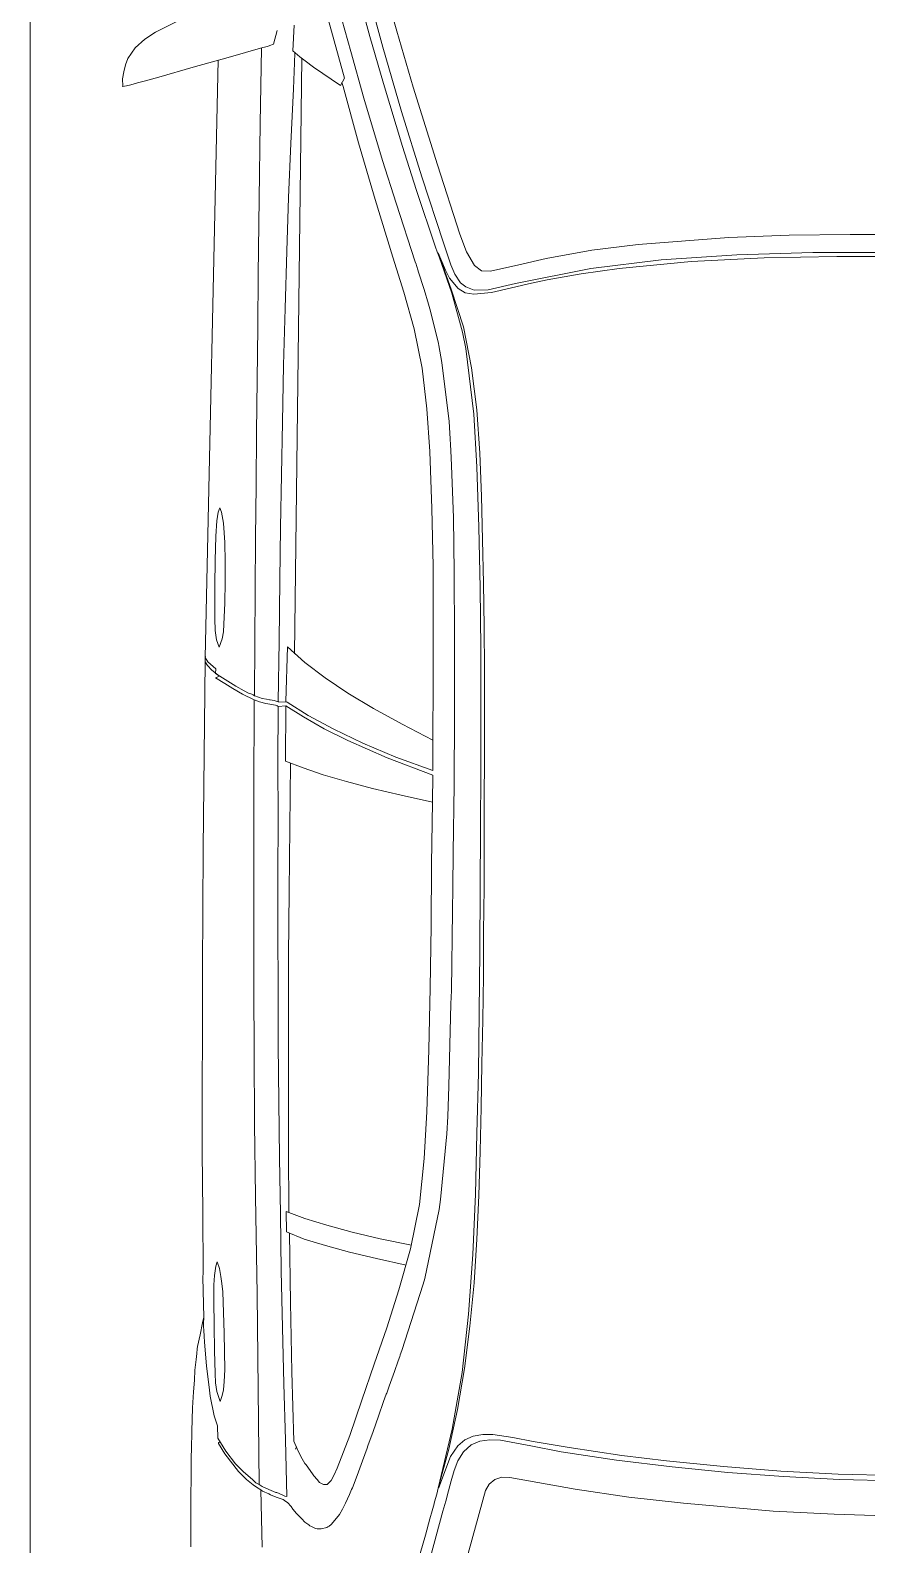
# Model space of a CAD drawing. Header units: inches. Extents: x 13 to 261, y -112 to -47.
# Drawn here: x 52.812 to 53.907, y -70.196 to -68.212 of the extents above; entities that cross this region are included whole.
import ezdxf

# ---------------------------------------------------------------- set-up
doc = ezdxf.new("R2010")
doc.units = ezdxf.units.IN
doc.header["$MEASUREMENT"] = 0
doc.layers.add('AUTOS', color=6, linetype='Continuous', lineweight=20)
doc.layers.add('CAJONES', color=3, linetype='Continuous', lineweight=20)

msp = doc.modelspace()

# ---------------------------------------------------------------- linework, layer by layer
at = {"layer": 'AUTOS', "linetype": 'Continuous'}
for p, q in [((53.2734, -68.2338), (53.2399, -68.1099)), ((53.235, -68.1419), (53.2566, -68.2201)), ((53.2917, -68.2131), (53.274, -68.1488)), ((53.2098, -68.1621), (53.2313, -68.2398)), ((53.0174, -68.1932), (52.9756, -68.2142)), ((53.2019, -68.1975), (53.2234, -68.2747)), ((52.9615, -68.2235), (52.9756, -68.2142)), ((53.1352, -68.2122), (53.13, -68.2301)), ((53.1554, -68.2389), (53.1573, -68.2054)), ((53.3133, -68.2863), (53.2917, -68.2131)), ((52.9392, -68.2488), (52.9489, -68.2349)), ((52.9489, -68.2349), (52.9615, -68.2235)), ((53.0707, -68.2474), (53.1164, -68.2344)), ((53.1144, -68.2354), (53.1127, -68.3339)), ((53.1164, -68.2344), (53.1224, -68.233)), ((53.1224, -68.233), (53.1254, -68.232)), ((53.1254, -68.232), (53.13, -68.2301)), ((53.1554, -68.2389), (53.1648, -68.2465)), ((53.2566, -68.2201), (53.2743, -68.2818)), ((53.2979, -68.3181), (53.2734, -68.2338)), ((52.9361, -68.2572), (52.934, -68.2662)), ((52.9392, -68.2488), (52.9361, -68.2572)), ((53.0251, -68.2603), (53.0707, -68.2474)), ((53.0577, -68.2512), (53.0407, -69.0336)), ((53.1577, -68.2544), (53.1562, -68.2884)), ((53.1583, -68.2414), (53.1577, -68.2544)), ((53.1672, -68.2485), (53.1578, -69.029)), ((53.1648, -68.2465), (53.1717, -68.2521)), ((53.1717, -68.2521), (53.1826, -68.2602)), ((53.2313, -68.2398), (53.2486, -68.301)), ((52.934, -68.2662), (52.9324, -68.2757)), ((52.9324, -68.2757), (52.9328, -68.2852)), ((52.9518, -68.2809), (52.9624, -68.2781)), ((52.9624, -68.2781), (52.9799, -68.2733)), ((52.9799, -68.2733), (53.0251, -68.2603)), ((53.1826, -68.2602), (53.2178, -68.2842)), ((53.2178, -68.2842), (53.2234, -68.2747)), ((52.9328, -68.2852), (52.9323, -68.2857)), ((52.9323, -68.2857), (52.9348, -68.2852)), ((52.9348, -68.2852), (52.9378, -68.2848)), ((52.9378, -68.2848), (52.9433, -68.2833)), ((52.9433, -68.2833), (52.9518, -68.2809)), ((53.1562, -68.2884), (53.1529, -68.3604)), ((53.2199, -68.2802), (53.2213, -68.2857)), ((53.2213, -68.2857), (53.2414, -68.3595)), ((53.2743, -68.2818), (53.2993, -68.3642)), ((53.3451, -68.3882), (53.3133, -68.2863)), ((53.2486, -68.301), (53.2731, -68.3823)), ((53.3244, -68.404), (53.2979, -68.3181)), ((53.1127, -68.3339), (53.1115, -68.4329)), ((53.1529, -68.3604), (53.15, -68.4308)), ((53.2414, -68.3595), (53.2635, -68.4337)), ((53.2993, -68.3642), (53.3172, -68.4204)), ((53.2731, -68.3823), (53.2909, -68.4386)), ((53.3745, -68.4791), (53.3451, -68.3882)), ((53.3528, -68.4903), (53.3244, -68.404)), ((53.1115, -68.4329), (53.1103, -68.5319)), ((53.15, -68.4308), (53.1477, -68.5013)), ((53.2635, -68.4337), (53.2866, -68.509)), ((53.3172, -68.4204), (53.3427, -68.4972)), ((53.2909, -68.4386), (53.316, -68.5154)), ((53.3427, -68.4972), (53.3442, -68.5007)), ((53.3625, -68.5194), (53.3528, -68.4903)), ((53.3832, -68.5022), (53.3745, -68.4791)), ((53.6078, -68.4924), (53.5472, -68.5002)), ((53.7269, -68.4834), (53.6078, -68.4924)), ((53.806, -68.4803), (53.7269, -68.4834)), ((53.8855, -68.4793), (53.806, -68.4803)), ((53.9645, -68.4797), (53.8855, -68.4793)), ((53.1477, -68.5013), (53.1453, -68.5763)), ((53.2866, -68.509), (53.301, -68.5552)), ((53.316, -68.5154), (53.317, -68.5184)), ((53.3442, -68.5007), (53.3447, -68.5022)), ((53.3447, -68.5022), (53.3471, -68.5087)), ((53.3554, -68.5263), (53.3461, -68.5037)), ((53.3631, -68.5509), (53.3461, -68.5037)), ((53.3471, -68.5087), (53.364, -68.5565)), ((53.3935, -68.5203), (53.3832, -68.5022)), ((53.4876, -68.511), (53.4515, -68.519)), ((53.5472, -68.5002), (53.4876, -68.511)), ((53.4876, -68.511), (53.4876, -68.511)), ((53.6381, -68.5128), (53.5459, -68.5242)), ((53.6775, -68.5148), (53.5829, -68.5241)), ((53.7372, -68.506), (53.6381, -68.5128)), ((53.7731, -68.5099), (53.6775, -68.5148)), ((53.8367, -68.5032), (53.7372, -68.506)), ((53.8681, -68.5081), (53.7731, -68.5099)), ((53.9642, -68.5032), (53.8367, -68.5032)), ((53.8686, -68.5081), (53.8681, -68.5081)), ((53.9636, -68.5082), (53.8686, -68.5081)), ((53.1103, -68.5319), (53.1095, -68.6009)), ((53.317, -68.5184), (53.3175, -68.5199)), ((53.3175, -68.5199), (53.3199, -68.5269)), ((53.3199, -68.5269), (53.3199, -68.5274)), ((53.3199, -68.5274), (53.3276, -68.5515)), ((53.3607, -68.5369), (53.3554, -68.5263)), ((53.3721, -68.5501), (53.3607, -68.5369)), ((53.3678, -68.5315), (53.3625, -68.5194)), ((53.3752, -68.5426), (53.3678, -68.5315)), ((53.4029, -68.5269), (53.3935, -68.5203)), ((53.4144, -68.5276), (53.4029, -68.5269)), ((53.4515, -68.519), (53.4144, -68.5276)), ((53.5459, -68.5242), (53.4472, -68.5435)), ((53.5333, -68.531), (53.4887, -68.539)), ((53.5829, -68.5241), (53.5333, -68.531)), ((53.301, -68.5552), (53.3144, -68.6029)), ((53.3276, -68.5515), (53.3333, -68.5706)), ((53.379, -68.6006), (53.3631, -68.5509)), ((53.364, -68.5565), (53.3779, -68.6076)), ((53.3815, -68.5557), (53.3721, -68.5501)), ((53.3821, -68.5482), (53.3752, -68.5426)), ((53.3925, -68.5578), (53.3815, -68.5557)), ((53.3931, -68.5523), (53.3821, -68.5482)), ((53.416, -68.5556), (53.3925, -68.5578)), ((53.4116, -68.552), (53.3931, -68.5523)), ((53.4472, -68.5435), (53.4116, -68.552)), ((53.4401, -68.5499), (53.416, -68.5556)), ((53.4642, -68.5442), (53.4401, -68.5499)), ((53.4887, -68.539), (53.4642, -68.5442)), ((53.1453, -68.5763), (53.1433, -68.6508)), ((53.3333, -68.5706), (53.3357, -68.5801)), ((53.3357, -68.5801), (53.3462, -68.6222)), ((53.1095, -68.6009), (53.1086, -68.6699)), ((53.3144, -68.6029), (53.3248, -68.6545)), ((53.3779, -68.6076), (53.3821, -68.6287)), ((53.3898, -68.6543), (53.379, -68.6006)), ((53.3462, -68.6222), (53.3467, -68.6247)), ((53.3467, -68.6247), (53.3509, -68.6473)), ((53.3821, -68.6287), (53.3926, -68.7148)), ((53.1433, -68.6508), (53.1419, -68.7253)), ((53.3248, -68.6545), (53.3312, -68.7081)), ((53.3509, -68.6473), (53.3605, -68.7244)), ((53.3967, -68.7094), (53.3898, -68.6543)), ((53.1086, -68.6699), (53.1078, -68.7389)), ((53.3312, -68.7081), (53.335, -68.7636)), ((53.3926, -68.7148), (53.3967, -68.7839)), ((53.4005, -68.7659), (53.3967, -68.7094)), ((53.1419, -68.7253), (53.1406, -68.7943)), ((53.3605, -68.7244), (53.3613, -68.7399)), ((53.1078, -68.7389), (53.1074, -68.8079)), ((53.3613, -68.7399), (53.3625, -68.7625)), ((53.335, -68.7636), (53.3376, -68.8387)), ((53.3625, -68.7625), (53.3633, -68.782)), ((53.4028, -68.8224), (53.4005, -68.7659)), ((53.1406, -68.7943), (53.1393, -68.8632)), ((53.3633, -68.782), (53.3659, -68.8505)), ((53.3967, -68.7839), (53.3993, -68.8629)), ((53.1074, -68.8079), (53.1066, -68.8769)), ((53.4041, -68.8795), (53.4028, -68.8224)), ((53.0546, -68.8747), (53.0559, -68.8547)), ((53.0559, -68.8547), (53.0575, -68.8433)), ((53.0575, -68.8433), (53.0599, -68.8375)), ((53.0599, -68.8375), (53.062, -68.8433)), ((53.062, -68.8433), (53.0648, -68.8578)), ((53.3376, -68.8387), (53.3392, -68.9142)), ((53.3659, -68.8505), (53.3671, -68.922)), ((53.0537, -68.9067), (53.0546, -68.8747)), ((53.0648, -68.8578), (53.0665, -68.8829)), ((53.1393, -68.8632), (53.1384, -68.9322)), ((53.3993, -68.8629), (53.4008, -68.9424)), ((53.0665, -68.8829), (53.0667, -68.9084)), ((53.1066, -68.8769), (53.1063, -68.9459)), ((53.4054, -68.9365), (53.4041, -68.8795)), ((53.0533, -68.9392), (53.0537, -68.9067)), ((53.0667, -68.9084), (53.0669, -68.9344)), ((53.3392, -68.9142), (53.3392, -68.9902)), ((53.1384, -68.9322), (53.1375, -69.0122)), ((53.3671, -68.922), (53.3675, -69.0075)), ((53.0533, -68.9832), (53.0533, -68.9392)), ((53.0669, -68.9344), (53.0666, -68.9624)), ((53.1063, -68.9459), (53.1059, -69.0149)), ((53.4008, -68.9424), (53.4019, -69.0219)), ((53.4062, -68.9935), (53.4054, -68.9365)), ((53.0666, -68.9624), (53.0652, -68.9899)), ((53.0536, -68.9982), (53.0533, -68.9832)), ((53.0652, -68.9899), (53.0646, -68.9999)), ((53.3392, -68.9902), (53.3393, -69.0662)), ((53.4065, -69.0505), (53.4062, -68.9935)), ((53.0555, -69.0107), (53.0536, -68.9982)), ((53.0589, -69.0201), (53.0555, -69.0107)), ((53.063, -69.0093), (53.0589, -69.0201)), ((53.0646, -68.9999), (53.063, -69.0093)), ((53.1375, -69.0122), (53.1365, -69.0917)), ((53.3675, -69.0075), (53.3675, -69.0925)), ((53.1059, -69.0149), (53.1051, -69.0838)), ((53.1484, -69.0199), (53.1465, -69.0914)), ((53.1484, -69.0199), (53.1711, -69.0401)), ((53.4019, -69.0219), (53.4019, -69.1015)), ((53.0406, -69.0391), (53.0396, -69.1206)), ((53.0407, -69.0361), (53.0406, -69.0376)), ((53.0407, -69.0361), (53.0406, -69.0391)), ((53.0406, -69.0376), (53.0406, -69.0386)), ((53.0406, -69.0386), (53.0406, -69.0396)), ((53.0406, -69.0396), (53.0436, -69.0441)), ((53.0407, -69.0336), (53.0407, -69.0361)), ((53.0407, -69.0336), (53.0441, -69.0396)), ((53.0407, -69.0361), (53.0407, -69.0366)), ((53.0436, -69.0441), (53.0495, -69.0502)), ((53.0441, -69.0396), (53.0545, -69.0487)), ((53.0495, -69.0502), (53.0594, -69.0583)), ((53.0545, -69.0487), (53.0544, -69.0547)), ((53.1711, -69.0401), (53.1979, -69.0605)), ((53.4068, -69.1075), (53.4065, -69.0505)), ((53.0634, -69.0603), (53.0544, -69.0547)), ((53.0594, -69.0583), (53.0544, -69.0602)), ((53.0663, -69.0679), (53.0544, -69.0602)), ((53.0644, -69.0609), (53.0634, -69.0603)), ((53.0658, -69.0619), (53.0644, -69.0609)), ((53.0668, -69.0624), (53.0658, -69.0619)), ((53.0767, -69.0745), (53.0663, -69.0679)), ((53.0807, -69.0711), (53.0668, -69.0624)), ((53.0917, -69.0772), (53.0807, -69.0711)), ((53.1979, -69.0605), (53.2276, -69.0803)), ((53.3393, -69.0662), (53.3389, -69.1422)), ((53.0896, -69.0817), (53.0767, -69.0745)), ((53.105, -69.0893), (53.0896, -69.0817)), ((53.0976, -69.0803), (53.0917, -69.0772)), ((53.1016, -69.0818), (53.0976, -69.0803)), ((53.1036, -69.0828), (53.1016, -69.0818)), ((53.1051, -69.0838), (53.1036, -69.0828)), ((53.105, -69.0893), (53.1045, -69.2114)), ((53.112, -69.0919), (53.105, -69.0893)), ((53.1056, -69.0839), (53.1051, -69.0838)), ((53.1155, -69.0875), (53.1056, -69.0839)), ((53.12, -69.094), (53.112, -69.0919)), ((53.121, -69.0885), (53.1155, -69.0875)), ((53.125, -69.0891), (53.121, -69.0885)), ((53.126, -69.0891), (53.125, -69.0891)), ((53.131, -69.0902), (53.126, -69.0891)), ((53.135, -69.0912), (53.131, -69.0902)), ((53.137, -69.0917), (53.135, -69.0912)), ((53.148, -69.0924), (53.1365, -69.0917)), ((53.1465, -69.0914), (53.148, -69.0924)), ((53.148, -69.0924), (53.1758, -69.1097)), ((53.2276, -69.0803), (53.2614, -69.1007)), ((53.3675, -69.0925), (53.3673, -69.108)), ((53.1279, -69.0951), (53.12, -69.094)), ((53.1349, -69.0967), (53.1279, -69.0951)), ((53.1349, -69.0972), (53.1349, -69.0967)), ((53.1364, -69.0977), (53.1349, -69.0972)), ((53.1364, -69.0977), (53.136, -69.1717)), ((53.1464, -69.0969), (53.1364, -69.0977)), ((53.1464, -69.0969), (53.146, -69.1694)), ((53.1464, -69.0969), (53.1693, -69.1116)), ((53.1693, -69.1116), (53.1966, -69.127)), ((53.1758, -69.1097), (53.2091, -69.1276)), ((53.2614, -69.1007), (53.2986, -69.1212)), ((53.3673, -69.108), (53.3667, -69.201)), ((53.4019, -69.1015), (53.4019, -69.1805)), ((53.4066, -69.1645), (53.4068, -69.1075)), ((53.0396, -69.1206), (53.0391, -69.2021)), ((53.1966, -69.127), (53.2274, -69.1423)), ((53.2091, -69.1276), (53.2473, -69.1461)), ((53.2986, -69.1212), (53.3389, -69.1422)), ((53.2274, -69.1423), (53.2791, -69.165)), ((53.2473, -69.1461), (53.2906, -69.1641)), ((53.3389, -69.1422), (53.3389, -69.1817)), ((53.136, -69.1717), (53.1361, -69.2452)), ((53.146, -69.1694), (53.1689, -69.1781)), ((53.2791, -69.165), (53.3388, -69.1877)), ((53.2906, -69.1641), (53.3389, -69.1817)), ((53.4064, -69.2215), (53.4066, -69.1645)), ((53.1515, -69.2564), (53.1525, -69.1724)), ((53.1689, -69.1781), (53.1953, -69.1875)), ((53.1953, -69.1875), (53.2257, -69.1963)), ((53.3388, -69.1877), (53.3384, -69.2232)), ((53.4019, -69.1805), (53.4015, -69.26)), ((53.0391, -69.2021), (53.0381, -69.2841)), ((53.1045, -69.2114), (53.1045, -69.2994)), ((53.2257, -69.1963), (53.2601, -69.2052)), ((53.2601, -69.2052), (53.2975, -69.2142)), ((53.3667, -69.201), (53.3656, -69.289)), ((53.2975, -69.2142), (53.3384, -69.2232)), ((53.3384, -69.2232), (53.3374, -69.3042)), ((53.4062, -69.2785), (53.4064, -69.2215)), ((53.1361, -69.2452), (53.1357, -69.3192)), ((53.1505, -69.3404), (53.1515, -69.2564)), ((53.4015, -69.26), (53.4011, -69.3355)), ((53.0381, -69.2841), (53.0377, -69.3636)), ((53.3656, -69.289), (53.3651, -69.335)), ((53.4061, -69.3355), (53.4062, -69.2785)), ((53.1045, -69.2994), (53.1044, -69.3874)), ((53.3374, -69.3042), (53.3369, -69.3857)), ((53.1357, -69.3192), (53.1358, -69.3932)), ((53.15, -69.4244), (53.1505, -69.3404)), ((53.3651, -69.335), (53.3647, -69.3655)), ((53.4011, -69.3355), (53.4005, -69.419)), ((53.4054, -69.393), (53.4061, -69.3355)), ((53.0377, -69.3636), (53.0372, -69.4431)), ((53.3647, -69.366), (53.3634, -69.47)), ((53.3647, -69.3655), (53.3647, -69.366)), ((53.1044, -69.3874), (53.1044, -69.4689)), ((53.3369, -69.3857), (53.3355, -69.4667)), ((53.1358, -69.3932), (53.1364, -69.4673)), ((53.4051, -69.451), (53.4054, -69.393)), ((53.1499, -69.5084), (53.15, -69.4244)), ((53.4005, -69.419), (53.3996, -69.4985)), ((53.0372, -69.4431), (53.0373, -69.5221)), ((53.1044, -69.4689), (53.1049, -69.5504)), ((53.1364, -69.4673), (53.1365, -69.5413)), ((53.3355, -69.4667), (53.3335, -69.5477)), ((53.3634, -69.47), (53.3627, -69.4875)), ((53.4044, -69.5085), (53.4051, -69.451)), ((53.3627, -69.4875), (53.3599, -69.5955)), ((53.1499, -69.5924), (53.1499, -69.5084)), ((53.3996, -69.4985), (53.3986, -69.578)), ((53.4033, -69.566), (53.4044, -69.5085)), ((53.0373, -69.5221), (53.0368, -69.6016)), ((53.1365, -69.5413), (53.1371, -69.6153)), ((53.3335, -69.5477), (53.331, -69.6291)), ((53.1049, -69.5504), (53.1053, -69.6449)), ((53.4021, -69.6235), (53.4033, -69.566)), ((53.3986, -69.578), (53.3966, -69.6574)), ((53.0368, -69.6016), (53.0368, -69.6811)), ((53.1499, -69.6769), (53.1499, -69.5924)), ((53.3599, -69.5955), (53.3584, -69.635)), ((53.1371, -69.6153), (53.1382, -69.6893)), ((53.4009, -69.681), (53.4021, -69.6235)), ((53.1053, -69.6449), (53.1066, -69.7399)), ((53.331, -69.6291), (53.3277, -69.6901)), ((53.3584, -69.635), (53.3571, -69.658)), ((53.3571, -69.658), (53.3491, -69.7439)), ((53.3966, -69.6574), (53.3947, -69.7369)), ((53.0368, -69.6811), (53.0374, -69.7606)), ((53.1504, -69.7609), (53.1499, -69.6769)), ((53.3992, -69.7385), (53.4009, -69.681)), ((53.1382, -69.6893), (53.1393, -69.7633)), ((53.3277, -69.6901), (53.3215, -69.7505)), ((53.1066, -69.7399), (53.1086, -69.8679)), ((53.3491, -69.7439), (53.3474, -69.7568)), ((53.3947, -69.7369), (53.3912, -69.8159)), ((53.3965, -69.7959), (53.3992, -69.7385)), ((53.0374, -69.7606), (53.0379, -69.8401)), ((53.1393, -69.7633), (53.1404, -69.8373)), ((53.1713, -69.7687), (53.1469, -69.7594)), ((53.1469, -69.7594), (53.1471, -69.7864)), ((53.3215, -69.7505), (53.3098, -69.8084)), ((53.3474, -69.7568), (53.3283, -69.8476)), ((53.1704, -69.7957), (53.1471, -69.7864)), ((53.2002, -69.7776), (53.1713, -69.7687)), ((53.2331, -69.7865), (53.2002, -69.7776)), ((53.27, -69.7954), (53.2331, -69.7865)), ((53.151, -69.788), (53.1524, -69.879)), ((53.1983, -69.804), (53.1704, -69.7957)), ((53.2297, -69.8129), (53.1983, -69.804)), ((53.3109, -69.8039), (53.27, -69.7954)), ((53.3933, -69.8529), (53.3965, -69.7959)), ((53.0564, -69.8254), (53.0545, -69.8313)), ((53.0595, -69.8344), (53.0564, -69.8254)), ((53.2651, -69.8213), (53.2297, -69.8129)), ((53.304, -69.8298), (53.2651, -69.8213)), ((53.3098, -69.8084), (53.2946, -69.8622)), ((53.3912, -69.8159), (53.3858, -69.8943)), ((53.0379, -69.8401), (53.0378, -69.8461)), ((53.0378, -69.8461), (53.0378, -69.8466)), ((53.0378, -69.8461), (53.0387, -69.8981)), ((53.0529, -69.8433), (53.0522, -69.8558)), ((53.0545, -69.8313), (53.0529, -69.8433)), ((53.0613, -69.8449), (53.0595, -69.8344)), ((53.0627, -69.8539), (53.0613, -69.8449)), ((53.1404, -69.8373), (53.142, -69.9114)), ((53.0522, -69.8558), (53.052, -69.8768)), ((53.0636, -69.8649), (53.0627, -69.8539)), ((53.0648, -69.8919), (53.0636, -69.8649)), ((53.2946, -69.8622), (53.2785, -69.912)), ((53.3262, -69.8546), (53.2982, -69.9418)), ((53.3283, -69.8476), (53.3262, -69.8546)), ((53.3876, -69.9098), (53.3933, -69.8529)), ((53.052, -69.8768), (53.0526, -69.9093)), ((53.1086, -69.8679), (53.1096, -69.951)), ((53.1086, -69.8679), (53.1096, -69.951)), ((53.1524, -69.879), (53.1543, -69.9695)), ((53.0339, -69.921), (53.0371, -69.9056)), ((53.0371, -69.9056), (53.0387, -69.8981)), ((53.0387, -69.9006), (53.0386, -69.9036)), ((53.0386, -69.9036), (53.0386, -69.9071)), ((53.0387, -69.8981), (53.0387, -69.9006)), ((53.0654, -69.9189), (53.0648, -69.8919)), ((53.3858, -69.8943), (53.3773, -69.9707)), ((53.0307, -69.9365), (53.0339, -69.921)), ((53.0386, -69.9071), (53.0385, -69.9101)), ((53.0385, -69.9101), (53.039, -69.9156)), ((53.039, -69.9156), (53.0394, -69.9231)), ((53.0394, -69.9231), (53.0398, -69.9306)), ((53.0526, -69.9093), (53.0527, -69.9418)), ((53.0661, -69.9429), (53.0654, -69.9189)), ((53.142, -69.9114), (53.1436, -69.9854)), ((53.2785, -69.912), (53.262, -69.9598)), ((53.3804, -69.9653), (53.3876, -69.9098)), ((53.029, -69.9535), (53.0296, -69.9455)), ((53.0296, -69.9455), (53.0302, -69.9395)), ((53.0302, -69.9395), (53.0307, -69.9365)), ((53.0302, -69.939), (53.0302, -69.9395)), ((53.0424, -69.9617), (53.0398, -69.9306)), ((53.0527, -69.9418), (53.0538, -69.9718)), ((53.0664, -69.9669), (53.0661, -69.9429)), ((53.2982, -69.9418), (53.2961, -69.9472)), ((53.0273, -69.9675), (53.029, -69.9535)), ((53.0465, -69.9937), (53.0424, -69.9617)), ((53.1096, -69.951), (53.1105, -70.0345)), ((53.1096, -69.951), (53.1105, -70.0345)), ((53.262, -69.9598), (53.2459, -70.0066)), ((53.2888, -69.9691), (53.2935, -69.9552)), ((53.2935, -69.9552), (53.2956, -69.9497)), ((53.2961, -69.9477), (53.2956, -69.9497)), ((53.2961, -69.9472), (53.2961, -69.9477)), ((53.3712, -70.0192), (53.3804, -69.9653)), ((53.0255, -69.9959), (53.0267, -69.9805)), ((53.0267, -69.9805), (53.0273, -69.9675)), ((53.0538, -69.9718), (53.0541, -69.9843)), ((53.0541, -69.9843), (53.056, -69.9953)), ((53.0645, -69.9934), (53.0657, -69.9824)), ((53.0657, -69.9824), (53.0664, -69.9669)), ((53.1436, -69.9854), (53.1457, -70.0589)), ((53.1543, -69.9695), (53.1567, -70.0605)), ((53.2816, -69.9886), (53.2888, -69.9691)), ((53.3773, -69.9707), (53.3644, -70.0446)), ((53.0242, -70.0169), (53.0255, -69.9959)), ((53.0474, -70.0017), (53.0465, -69.9937)), ((53.0526, -70.0273), (53.0474, -70.0017)), ((53.056, -69.9953), (53.0601, -70.0086)), ((53.0601, -70.0086), (53.0629, -70.0009)), ((53.0629, -70.0009), (53.0645, -69.9934)), ((53.2744, -70.0085), (53.278, -69.999)), ((53.278, -69.999), (53.2785, -69.9975)), ((53.2785, -69.9975), (53.2816, -69.9886)), ((53.0234, -70.0474), (53.0242, -70.0169)), ((53.2459, -70.0066), (53.2303, -70.0529)), ((53.2676, -70.0279), (53.2744, -70.0085)), ((53.3601, -70.071), (53.3712, -70.0192)), ((53.0569, -70.0403), (53.0526, -70.0273)), ((53.0569, -70.0403), (53.0573, -70.0568)), ((53.1105, -70.0345), (53.1115, -70.1175)), ((53.1105, -70.0345), (53.1115, -70.1175)), ((53.2609, -70.0478), (53.2676, -70.0279)), ((53.3644, -70.0446), (53.346, -70.1219)), ((53.0226, -70.0709), (53.0234, -70.0474)), ((53.0676, -70.0735), (53.0573, -70.0568)), ((53.0597, -70.0614), (53.0582, -70.0629)), ((53.0582, -70.0629), (53.0582, -70.0634)), ((53.0665, -70.077), (53.0582, -70.0634)), ((53.1457, -70.0589), (53.1478, -70.1329)), ((53.1611, -70.0706), (53.1567, -70.0605)), ((53.2303, -70.0529), (53.2138, -70.0957)), ((53.2537, -70.0667), (53.2609, -70.0478)), ((53.3808, -70.0588), (53.3717, -70.0667)), ((53.3918, -70.0539), (53.3808, -70.0588)), ((53.4007, -70.0605), (53.3892, -70.0654)), ((53.4044, -70.0516), (53.3918, -70.0539)), ((53.4138, -70.0587), (53.4007, -70.0605)), ((53.4174, -70.0517), (53.4044, -70.0516)), ((53.4278, -70.0593), (53.4138, -70.0587)), ((53.4438, -70.0555), (53.4174, -70.0517)), ((53.4672, -70.0668), (53.4278, -70.0593)), ((53.4702, -70.0609), (53.4438, -70.0555)), ((53.5177, -70.0689), (53.4702, -70.0609)), ((53.0223, -70.0929), (53.0225, -70.0809)), ((53.0225, -70.0809), (53.0226, -70.0709)), ((53.0842, -70.1002), (53.0665, -70.077)), ((53.0804, -70.0901), (53.0676, -70.0735)), ((53.1601, -70.0681), (53.1591, -70.0711)), ((53.1631, -70.0746), (53.1611, -70.0706)), ((53.1679, -70.0837), (53.1631, -70.0746)), ((53.1714, -70.0897), (53.1679, -70.0837)), ((53.2469, -70.0861), (53.2531, -70.0697)), ((53.2531, -70.0697), (53.2537, -70.0667)), ((53.346, -70.1219), (53.3601, -70.071)), ((53.362, -70.0805), (53.347, -70.1214)), ((53.3717, -70.0667), (53.362, -70.0805)), ((53.3791, -70.0747), (53.3719, -70.0862)), ((53.3892, -70.0654), (53.3791, -70.0747)), ((53.5071, -70.0743), (53.4672, -70.0668)), ((53.5795, -70.0852), (53.5071, -70.0743)), ((53.5865, -70.0793), (53.5177, -70.0689)), ((53.6524, -70.0941), (53.5795, -70.0852)), ((53.6449, -70.0865), (53.5865, -70.0793)), ((53.0221, -70.1134), (53.0222, -70.1049)), ((53.0222, -70.1049), (53.0223, -70.0929)), ((53.0809, -70.0906), (53.0804, -70.0901)), ((53.0907, -70.1007), (53.0809, -70.0906)), ((53.0946, -70.1108), (53.0842, -70.1002)), ((53.1026, -70.1109), (53.0907, -70.1007)), ((53.1728, -70.0917), (53.1714, -70.0897)), ((53.1714, -70.0897), (53.1714, -70.0897)), ((53.1812, -70.1033), (53.1728, -70.0917)), ((53.1832, -70.1059), (53.1812, -70.1033)), ((53.2097, -70.1047), (53.2056, -70.1121)), ((53.2138, -70.0957), (53.2097, -70.1047)), ((53.2397, -70.1056), (53.2469, -70.0861)), ((53.3668, -70.0991), (53.3631, -70.1126)), ((53.3719, -70.0862), (53.3668, -70.0991)), ((53.7199, -70.0939), (53.6449, -70.0865)), ((53.7253, -70.1015), (53.6524, -70.0941)), ((53.7948, -70.0998), (53.7199, -70.0939)), ((53.7982, -70.1068), (53.7253, -70.1015)), ((53.8698, -70.1037), (53.7948, -70.0998)), ((53.9447, -70.1056), (53.8698, -70.1037)), ((53.0219, -70.1274), (53.0221, -70.1134)), ((53.1035, -70.1179), (53.0946, -70.1108)), ((53.1071, -70.1149), (53.1026, -70.1109)), ((53.108, -70.121), (53.1035, -70.1179)), ((53.1115, -70.1175), (53.1071, -70.1149)), ((53.1134, -70.1245), (53.108, -70.121)), ((53.1155, -70.1201), (53.1115, -70.1175)), ((53.1159, -70.1261), (53.1134, -70.1245)), ((53.1134, -70.1245), (53.1155, -70.1996)), ((53.124, -70.1237), (53.1155, -70.1201)), ((53.1334, -70.1278), (53.124, -70.1237)), ((53.1832, -70.1059), (53.1876, -70.1109)), ((53.1832, -70.1059), (53.1832, -70.1059)), ((53.1906, -70.1145), (53.1876, -70.1109)), ((53.1955, -70.1175), (53.1906, -70.1145)), ((53.2005, -70.1171), (53.1955, -70.1175)), ((53.2056, -70.1121), (53.2005, -70.1171)), ((53.2299, -70.1304), (53.2325, -70.124)), ((53.2325, -70.124), (53.2335, -70.1215)), ((53.2335, -70.1215), (53.2397, -70.1056)), ((53.3444, -70.1283), (53.3455, -70.1238)), ((53.346, -70.1219), (53.3455, -70.1238)), ((53.347, -70.1214), (53.346, -70.1219)), ((53.3631, -70.1126), (53.3595, -70.1255)), ((53.4126, -70.1167), (53.408, -70.1251)), ((53.4201, -70.1108), (53.4126, -70.1167)), ((53.4292, -70.1079), (53.4201, -70.1108)), ((53.4397, -70.108), (53.4292, -70.1079)), ((53.5255, -70.1235), (53.4397, -70.108)), ((53.5959, -70.1339), (53.5255, -70.1235)), ((53.8717, -70.1107), (53.7982, -70.1068)), ((53.9447, -70.1126), (53.8717, -70.1107)), ((53.0217, -70.1419), (53.0219, -70.1274)), ((53.022, -70.1604), (53.0217, -70.1419)), ((53.1239, -70.1297), (53.1159, -70.1261)), ((53.1264, -70.1307), (53.1239, -70.1297)), ((53.1338, -70.1338), (53.1264, -70.1307)), ((53.1344, -70.1278), (53.1334, -70.1278)), ((53.1363, -70.1348), (53.1338, -70.1338)), ((53.1414, -70.1309), (53.1344, -70.1278)), ((53.1428, -70.1369), (53.1363, -70.1348)), ((53.1449, -70.1324), (53.1414, -70.1309)), ((53.1463, -70.1394), (53.1428, -70.1369)), ((53.1449, -70.1324), (53.1478, -70.1329)), ((53.1487, -70.141), (53.1463, -70.1394)), ((53.1532, -70.146), (53.1487, -70.141)), ((53.2247, -70.1419), (53.2206, -70.1498)), ((53.2247, -70.1419), (53.2299, -70.1304)), ((53.3381, -70.1518), (53.3407, -70.1428)), ((53.3407, -70.1428), (53.3408, -70.1418)), ((53.3408, -70.1418), (53.3444, -70.1283)), ((53.3558, -70.139), (53.3521, -70.1524)), ((53.3595, -70.1255), (53.3558, -70.139)), ((53.408, -70.1251), (53.3818, -70.2203)), ((53.6673, -70.1418), (53.5959, -70.1339)), ((53.7847, -70.1522), (53.6673, -70.1418)), ((53.0217, -70.1849), (53.022, -70.1604)), ((53.1556, -70.1495), (53.1532, -70.146)), ((53.1601, -70.1551), (53.1556, -70.1495)), ((53.1601, -70.1551), (53.1556, -70.1495)), ((53.1685, -70.1637), (53.1601, -70.1551)), ((53.17, -70.1652), (53.1685, -70.1637)), ((53.215, -70.1588), (53.2059, -70.1697)), ((53.2166, -70.1568), (53.215, -70.1588)), ((53.2206, -70.1498), (53.2166, -70.1568)), ((53.3292, -70.1837), (53.335, -70.1622)), ((53.335, -70.1622), (53.3381, -70.1518)), ((53.3521, -70.1524), (53.3359, -70.2122)), ((53.8646, -70.1562), (53.7847, -70.1522)), ((53.9441, -70.1586), (53.8646, -70.1562)), ((53.1714, -70.1667), (53.17, -70.1652)), ((53.1764, -70.1703), (53.1714, -70.1667)), ((53.1779, -70.1713), (53.1764, -70.1703)), ((53.1799, -70.1723), (53.1779, -70.1713)), ((53.1853, -70.1749), (53.1799, -70.1723)), ((53.1873, -70.1754), (53.1853, -70.1749)), ((53.1928, -70.1755), (53.1873, -70.1754)), ((53.1999, -70.1736), (53.1928, -70.1755)), ((53.2014, -70.1726), (53.1999, -70.1736)), ((53.2029, -70.1721), (53.2014, -70.1726)), ((53.2059, -70.1697), (53.2029, -70.1721)), ((53.3292, -70.1837), (53.3225, -70.2076)), ((53.022, -70.1989), (53.0217, -70.1849))]:
    msp.add_line(p, q, dxfattribs=at)
msp.add_point((53.0407, -69.0321), dxfattribs=at)
at = {"layer": 'CAJONES'}
msp.add_line((52.8115, -66.4268), (52.8115, -71.4268), dxfattribs=at)

doc.saveas('drawing.dxf')
